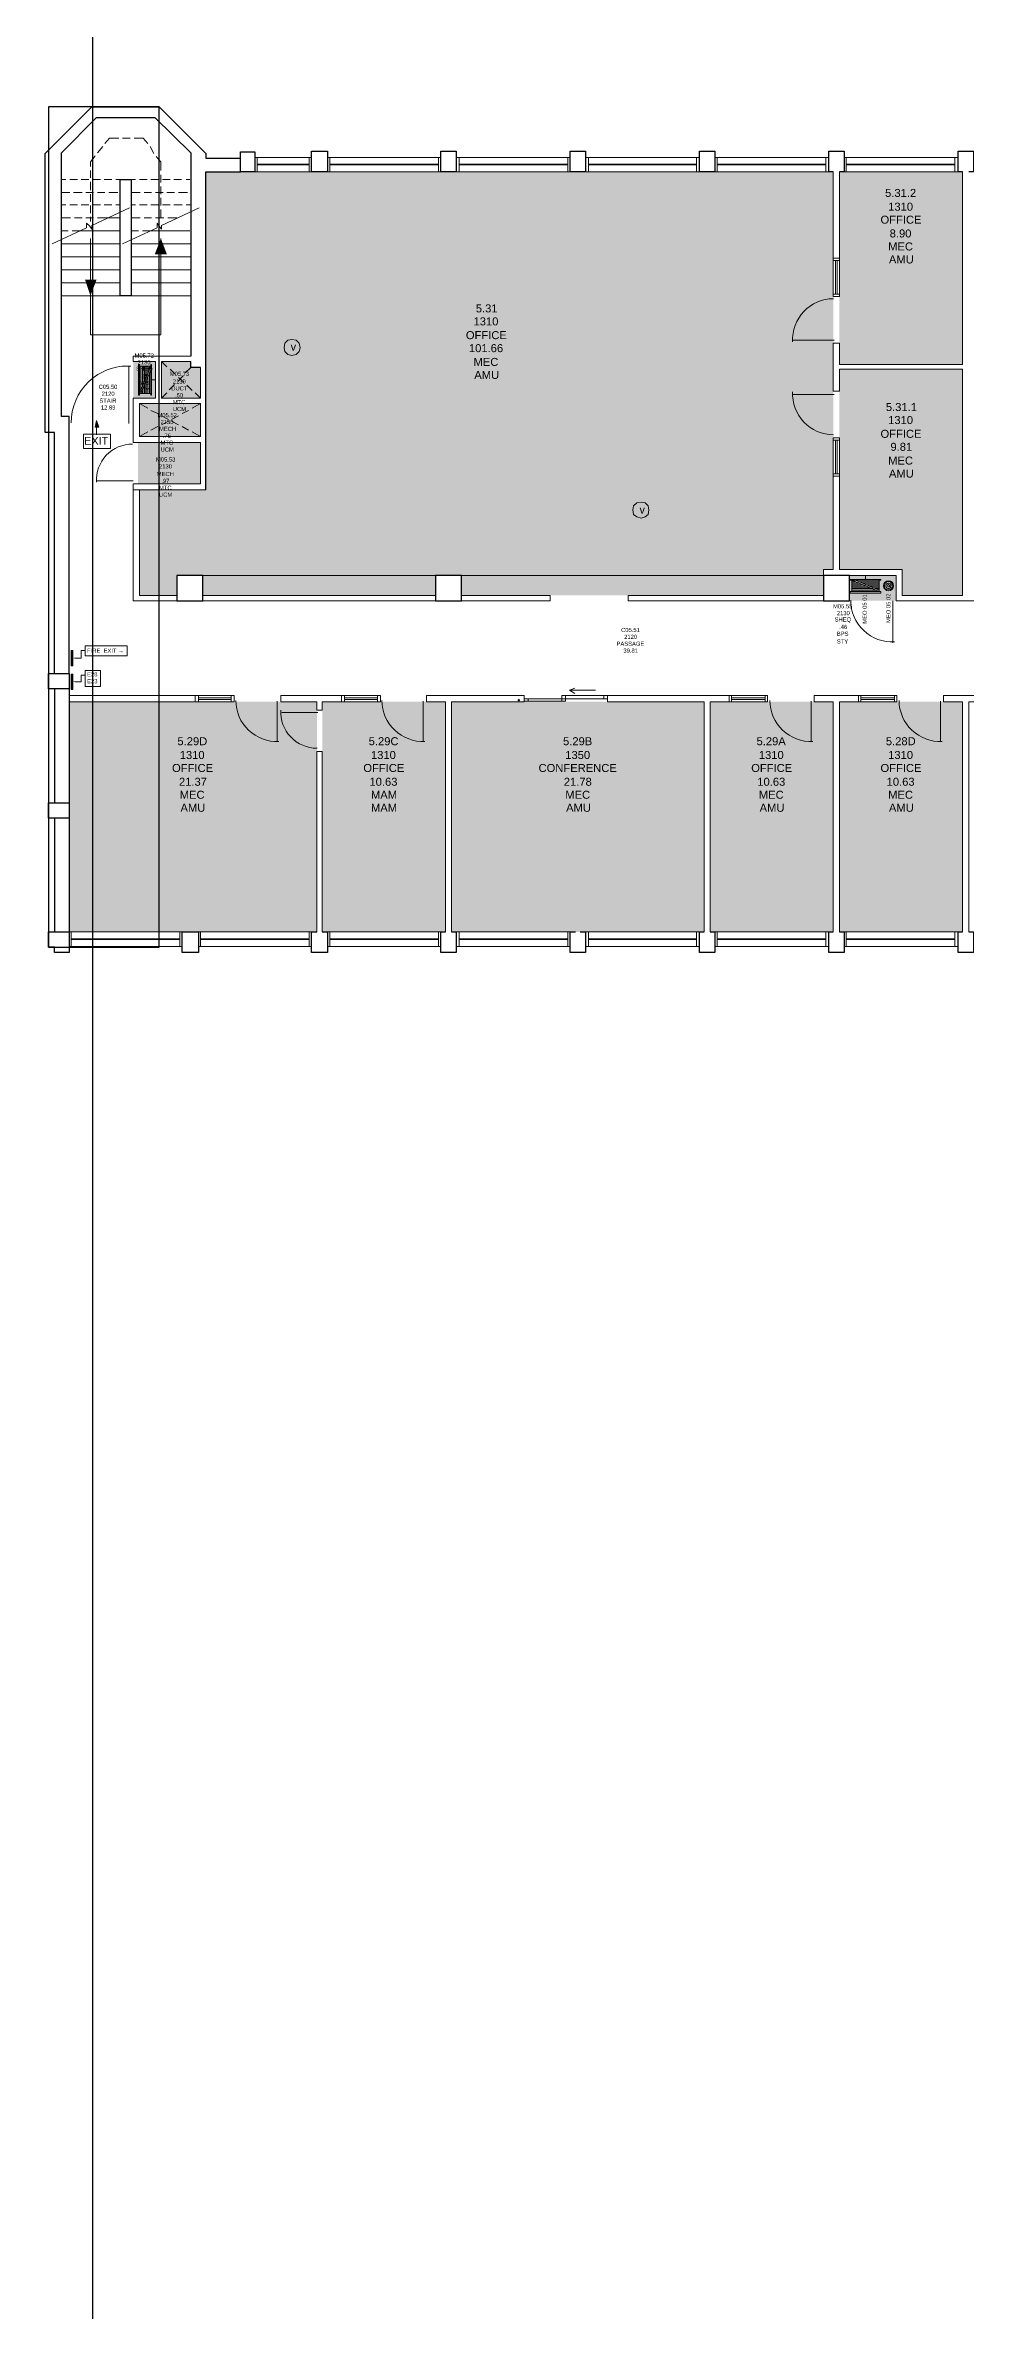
# Model space of a CAD drawing. Header units: millimetres. Extents: x -59 to 47, y 152 to 919.
# Drawn here: x -43.67 to -25.63, y 423.31 to 467.74 of the extents above; entities that cross this region are included whole.
import ezdxf

# ---------------------------------------------------------------- set-up
doc = ezdxf.new("R2010")
doc.units = ezdxf.units.MM
doc.layers.add('PDF_014405$_ps_FIRE_ACCESS', color=7, linetype='Continuous', true_color=0x37dd00)
doc.layers.add('PDF_014405$HL-TMP', color=7, linetype='Continuous', true_color=0xe6db59)
for name, color, linetype in [('PDF_014405$BL', 7, 'Continuous'), ('PDF_014405$DR', 7, 'Continuous'), ('PDF_014405$FI', 7, 'Continuous'), ('PDF_014405$FI-DSG', 7, 'Continuous'), ('PDF_014405$PL-STAIR', 7, 'Continuous'), ('PDF_014405$REG-EGRESS', 7, 'Continuous'), ('PDF_014405$WA', 7, 'Continuous'), ('PDF_014405$WA-COL', 7, 'Continuous'), ('PDF_014405$WA-EXT', 7, 'Continuous'), ('PDF_014405$WN', 7, 'Continuous'), ('PDF_Text', 7, 'Continuous')]:
    doc.layers.add(name, color=color, linetype=linetype)
doc.styles.add('PDF ArialMT', font='arial.ttf')

msp = doc.modelspace()

# ---------------------------------------------------------------- hatches: boundary and pattern name
at = {"layer": 'PDF_014405$WA', "transparency": 33554559}
msp.add_hatch(color=256, dxfattribs=at).paths.add_polyline_path([(-34.385, 454.927), (-34.399, 454.912), (-34.414, 454.897), (-34.399, 454.882), (-34.385, 454.867), (-34.37, 454.882), (-34.355, 454.897), (-34.37, 454.912)])

# ---------------------------------------------------------------- linework, layer by layer
msp.add_line((-42.736, 397.564), (-42.736, 918.763))
msp.add_lwpolyline([(-41.434, 466.536), (-43.609, 466.536), (-43.609, 450.052), (-41.434, 450.052)], close=True)
at = {"layer": 'PDF_014405$_ps_FIRE_ACCESS', "lineweight": 0}
for points in [[(-38.839, 461.661), (-38.749, 461.676), (-38.689, 461.736), (-38.674, 461.811), (-38.689, 461.901), (-38.749, 461.961), (-38.839, 461.976), (-38.914, 461.961), (-38.974, 461.901), (-38.989, 461.811), (-38.974, 461.736), (-38.914, 461.676)], [(-31.985, 458.467), (-31.91, 458.497), (-31.85, 458.542), (-31.835, 458.632), (-31.85, 458.707), (-31.91, 458.767), (-31.985, 458.782), (-32.075, 458.767), (-32.135, 458.707), (-32.15, 458.632), (-32.135, 458.542), (-32.075, 458.497)]]:
    msp.add_lwpolyline(points, close=True, dxfattribs=at)
at = {"layer": 'PDF_014405$BL', "lineweight": 9}
for points in [[(-38.449, 465.546), (-39.559, 465.546)], [(-39.559, 465.261), (-38.449, 465.261)], [(-35.914, 465.546), (-38.134, 465.546)], [(-38.134, 465.261), (-35.914, 465.261)], [(-33.38, 465.546), (-35.614, 465.546)], [(-35.614, 465.261), (-33.38, 465.261)], [(-30.845, 465.546), (-33.08, 465.546)], [(-33.08, 465.261), (-30.845, 465.261)], [(-28.31, 465.546), (-30.545, 465.546)], [(-30.545, 465.261), (-28.31, 465.261)], [(-25.775, 465.546), (-28.01, 465.546)], [(-28.01, 465.261), (-25.775, 465.261)], [(-43.309, 464.361), (-43.354, 464.361)], [(-28.22, 463.566), (-28.22, 462.816)], [(-28.1, 462.816), (-28.1, 463.566)], [(-41.284, 461.437), (-41.389, 461.541)], [(-41.119, 461.287), (-41.224, 461.392)], [(-40.969, 461.257), (-41.074, 461.152)], [(-40.819, 461.422), (-40.924, 461.317)], [(-41.284, 460.927), (-41.389, 460.822)], [(-41.134, 461.092), (-41.239, 460.987)], [(-40.954, 461.137), (-41.059, 461.227)], [(-40.789, 460.972), (-40.894, 461.077)], [(-40.624, 460.822), (-40.729, 460.927)], [(-41.659, 460.627), (-41.824, 460.717)], [(-41.464, 460.522), (-41.599, 460.582)], [(-41.254, 460.402), (-41.389, 460.477)], [(-41.389, 460.297), (-41.254, 460.372)], [(-41.194, 460.402), (-41.059, 460.477)], [(-41.059, 460.297), (-41.194, 460.372)], [(-40.984, 460.522), (-40.864, 460.582)], [(-40.789, 460.627), (-40.624, 460.717)], [(-41.824, 460.072), (-41.659, 460.162)], [(-41.599, 460.192), (-41.464, 460.267)], [(-40.864, 460.192), (-40.984, 460.267)], [(-40.624, 460.072), (-40.789, 460.162)], [(-28.22, 459.292), (-28.22, 460.042)], [(-28.1, 460.042), (-28.1, 459.292)], [(-41.089, 456.847), (-41.944, 456.847), (-41.944, 459.022)], [(-41.089, 456.952), (-41.824, 456.952), (-41.824, 459.022)], [(-36.019, 456.952), (-40.579, 456.952)], [(-36.019, 456.847), (-40.579, 456.847)], [(-35.509, 456.952), (-33.77, 456.952), (-33.77, 456.847), (-35.509, 456.847)], [(-28.415, 456.952), (-32.24, 456.952), (-32.24, 456.847), (-28.415, 456.847)], [(-39.964, 454.987), (-40.729, 454.987)], [(-40.729, 454.867), (-39.964, 454.867)], [(-37.099, 454.987), (-37.864, 454.987)], [(-37.864, 454.867), (-37.099, 454.867)], [(-29.51, 454.987), (-30.26, 454.987)], [(-30.26, 454.867), (-29.51, 454.867)], [(-26.975, 454.987), (-27.725, 454.987)], [(-27.725, 454.867), (-26.975, 454.867)], [(-40.984, 450.352), (-43.204, 450.352)], [(-38.449, 450.352), (-40.669, 450.352)], [(-35.914, 450.352), (-38.134, 450.352)], [(-33.38, 450.352), (-35.614, 450.352)], [(-30.845, 450.352), (-33.08, 450.352)], [(-28.31, 450.352), (-30.545, 450.352)], [(-25.775, 450.352), (-28.01, 450.352)], [(-43.204, 450.067), (-40.984, 450.067)], [(-40.669, 450.067), (-38.449, 450.067)], [(-38.134, 450.067), (-35.914, 450.067)], [(-35.614, 450.067), (-33.38, 450.067)], [(-33.08, 450.067), (-30.845, 450.067)], [(-30.545, 450.067), (-28.31, 450.067)], [(-28.01, 450.067), (-25.775, 450.067)]]:
    msp.add_lwpolyline(points, dxfattribs=at)
at = {"layer": 'PDF_014405$DR', "lineweight": 0}
for points in [[(-28.205, 461.961), (-29.015, 461.961), (-28.205, 461.961)], [(-42.034, 460.327), (-42.034, 461.452), (-42.034, 460.327)], [(-28.205, 460.897), (-29.015, 460.897), (-28.205, 460.897)], [(-41.944, 459.202), (-42.664, 459.202), (-41.944, 459.202)], [(-27.05, 456.847), (-27.05, 456.022), (-27.05, 456.847)], [(-33.395, 455.092), (-33.29, 455.137)], [(-33.29, 455.032), (-33.395, 455.092), (-32.885, 455.092)], [(-39.124, 454.882), (-39.124, 454.087), (-39.124, 454.882)], [(-38.329, 454.657), (-39.034, 454.657), (-38.329, 454.657)], [(-36.259, 454.882), (-36.259, 454.087), (-36.259, 454.882)], [(-33.545, 454.927), (-34.205, 454.927)], [(-34.205, 454.882), (-33.545, 454.882)], [(-33.47, 454.987), (-32.72, 454.987)], [(-32.72, 454.927), (-33.47, 454.927)], [(-28.655, 454.882), (-28.655, 454.087), (-28.655, 454.882)], [(-26.12, 454.882), (-26.12, 454.087), (-26.12, 454.882)]]:
    msp.add_lwpolyline(points, dxfattribs=at)
for points in [[(-34.28, 454.882), (-34.205, 454.882), (-34.205, 454.927), (-34.28, 454.927)], [(-33.545, 454.927), (-33.47, 454.927), (-33.47, 454.987), (-33.545, 454.987)], [(-33.545, 454.882), (-33.47, 454.882), (-33.47, 454.927), (-33.545, 454.927)], [(-32.72, 454.927), (-32.645, 454.927), (-32.645, 454.987), (-32.72, 454.987)]]:
    msp.add_lwpolyline(points, close=True, dxfattribs=at)
for centre, radius, start, end in [((-28.217, 461.971), 0.802, 90, 182.9553), ((-42.047, 460.336), 1.117, 87.0447, 180), ((-28.217, 460.906), 0.802, 177.0447, 270), ((-41.957, 459.211), 0.712, 90, 182.9553), ((-27.062, 456.857), 0.817, 180, 272.9553), ((-39.132, 454.89), 0.802, 180.0005, 272.9551), ((-38.342, 454.667), 0.712, 177.0447, 270), ((-36.267, 454.89), 0.802, 180.0005, 272.9551), ((-28.662, 454.89), 0.802, 179.9998, 272.9551), ((-26.128, 454.89), 0.802, 179.9998, 272.9551)]:
    msp.add_arc(centre, radius, start, end, dxfattribs=at)
at = {"layer": 'PDF_014405$FI', "lineweight": 9}
for points in [[(-41.839, 461.481), (-41.824, 461.481), (-41.824, 460.882), (-41.839, 460.882)], [(-41.584, 461.481), (-41.584, 460.882), (-41.599, 460.882), (-41.599, 460.912), (-41.599, 461.452), (-41.599, 461.481)], [(-27.89, 457.267), (-27.29, 457.267), (-27.29, 457.252), (-27.32, 457.252), (-27.86, 457.252), (-27.89, 457.252)], [(-27.89, 456.997), (-27.89, 457.027), (-27.29, 457.027), (-27.29, 456.997)], [(-27.05, 457.102), (-27.125, 457.132), (-27.05, 457.162)]]:
    msp.add_lwpolyline(points, close=True, dxfattribs=at)
for points in [[(-41.599, 460.912), (-41.824, 460.912), (-41.824, 461.452), (-41.599, 461.452), (-41.824, 460.912)], [(-41.794, 461.452), (-41.794, 460.972)], [(-41.599, 461.377), (-41.794, 460.912)], [(-41.764, 461.047), (-41.764, 461.452)], [(-41.734, 461.452), (-41.734, 461.107)], [(-41.719, 461.182), (-41.719, 461.452)], [(-41.689, 461.452), (-41.689, 461.257)], [(-41.659, 461.317), (-41.659, 461.452)], [(-41.659, 460.912), (-41.659, 461.242)], [(-41.629, 461.452), (-41.629, 461.392)], [(-41.629, 461.317), (-41.629, 460.912)], [(-41.764, 460.912), (-41.764, 460.972)], [(-41.734, 461.047), (-41.734, 460.912)], [(-41.719, 460.912), (-41.719, 461.107)], [(-41.689, 461.182), (-41.689, 460.912)], [(-41.584, 461.182), (-41.509, 461.182)], [(-27.32, 457.252), (-27.32, 457.027), (-27.86, 457.027), (-27.86, 457.252), (-27.32, 457.027)], [(-27.785, 457.252), (-27.32, 457.057)], [(-27.59, 457.267), (-27.59, 457.342)], [(-27.86, 457.222), (-27.8, 457.222)], [(-27.725, 457.192), (-27.86, 457.192)], [(-27.86, 457.162), (-27.665, 457.162)], [(-27.59, 457.132), (-27.86, 457.132)], [(-27.86, 457.102), (-27.53, 457.102)], [(-27.455, 457.087), (-27.86, 457.087)], [(-27.86, 457.057), (-27.38, 457.057)], [(-27.725, 457.222), (-27.32, 457.222)], [(-27.32, 457.192), (-27.65, 457.192)], [(-27.59, 457.162), (-27.32, 457.162)], [(-27.32, 457.132), (-27.515, 457.132)], [(-27.455, 457.102), (-27.32, 457.102)], [(-27.32, 457.087), (-27.38, 457.087)]]:
    msp.add_lwpolyline(points, dxfattribs=at)
for radius in [0.0975, 0.0825]:
    msp.add_circle((-27.137, 457.142), radius, dxfattribs=at)
for radius, start, end in [(0.0525, 22.7692, 337.2308), (0.0225, 22.7697, 337.2303)]:
    msp.add_arc((-27.137, 457.142), radius, start, end, dxfattribs=at)
at = {"layer": 'PDF_014405$FI-DSG', "lineweight": 9}
for points in [[(-42.889, 455.962), (-42.064, 455.962), (-42.064, 455.767), (-42.889, 455.767)], [(-43.159, 455.872), (-43.159, 455.572), (-43.129, 455.572), (-43.129, 455.872)], [(-42.889, 455.482), (-42.589, 455.482), (-42.589, 455.167), (-42.889, 455.167)], [(-43.159, 455.407), (-43.159, 455.107), (-43.129, 455.107), (-43.129, 455.407)]]:
    msp.add_lwpolyline(points, close=True, dxfattribs=at)
for points in [[(-43.084, 455.722), (-42.964, 455.722), (-42.964, 455.872), (-42.889, 455.872)], [(-43.084, 455.257), (-42.964, 455.257), (-42.964, 455.392), (-42.889, 455.392)]]:
    msp.add_lwpolyline(points, dxfattribs=at)
at = {"layer": 'PDF_014405$FI-DSG', "transparency": 33554559}
for points in [[(-43.129, 455.872), (-43.159, 455.872), (-43.129, 455.572)], [(-43.159, 455.872), (-43.129, 455.572), (-43.159, 455.572)], [(-43.084, 455.722), (-43.129, 455.722), (-43.084, 455.737)], [(-43.129, 455.407), (-43.159, 455.407), (-43.129, 455.107)], [(-43.159, 455.407), (-43.129, 455.107), (-43.159, 455.107)], [(-43.084, 455.257), (-43.129, 455.257), (-43.084, 455.272)]]:
    msp.add_solid(points, dxfattribs=at)
at = {"layer": 'PDF_014405$HL-TMP', "color": 202, "lineweight": 0, "true_color": 0xab0bc1}
for points in [[(-36.019, 457.342), (-41.089, 457.342), (-36.019, 457.342)], [(-36.019, 457.342), (-40.609, 457.342), (-36.019, 457.342)], [(-28.415, 457.342), (-36.019, 457.342), (-28.415, 457.342)]]:
    msp.add_lwpolyline(points, dxfattribs=at)
at = {"layer": 'PDF_014405$HL-TMP', "color": 202, "true_color": 0xab0bc1, "transparency": 33554559}
for points in [[(-28.22, 465.261), (-40.519, 465.261), (-28.22, 459.022)], [(-40.519, 465.261), (-28.22, 459.022), (-40.519, 459.022)], [(-25.685, 465.261), (-28.1, 465.261), (-25.685, 461.481)], [(-28.1, 465.261), (-25.685, 461.481), (-28.1, 461.481)], [(-25.685, 461.392), (-28.1, 461.392), (-25.685, 460.957)], [(-28.1, 461.392), (-25.685, 460.957), (-28.1, 460.957)], [(-25.685, 460.957), (-28.1, 460.957), (-25.685, 460.042)], [(-28.1, 460.957), (-25.685, 460.042), (-28.1, 460.042)], [(-25.685, 460.042), (-28.1, 460.042), (-25.685, 457.462)], [(-28.1, 460.042), (-25.685, 457.462), (-28.1, 457.462)], [(-28.22, 459.022), (-40.519, 459.022), (-41.824, 459.022)], [(-28.22, 459.022), (-41.824, 459.022), (-28.22, 457.462)], [(-41.824, 459.022), (-28.22, 457.462), (-41.824, 457.462)], [(-40.519, 459.022), (-28.22, 459.022), (-28.22, 459.022)], [(-28.415, 457.462), (-41.824, 457.462), (-28.415, 457.342)], [(-41.824, 457.462), (-28.415, 457.342), (-41.824, 457.342)], [(-41.824, 457.342), (-36.019, 457.342), (-36.019, 457.342)], [(-36.019, 457.342), (-36.019, 457.342), (-41.824, 457.342)], [(-41.824, 457.342), (-41.089, 457.342), (-41.089, 457.342)], [(-41.089, 457.342), (-41.089, 457.342), (-41.824, 457.342)], [(-41.089, 457.342), (-41.824, 457.342), (-41.089, 456.952)], [(-41.824, 457.342), (-41.089, 456.952), (-41.824, 456.952)], [(-41.089, 457.342), (-36.019, 457.342), (-40.609, 457.342)], [(-40.609, 457.342), (-36.019, 457.342), (-40.579, 457.342)], [(-36.019, 457.342), (-40.579, 457.342), (-36.019, 456.952)], [(-40.579, 457.342), (-36.019, 456.952), (-40.579, 456.952)], [(-36.019, 457.342), (-28.415, 457.342), (-35.509, 457.342)], [(-28.415, 456.952), (-35.509, 456.952), (-35.509, 457.342)], [(-35.509, 457.342), (-28.415, 457.342), (-28.415, 456.952)], [(-25.685, 457.462), (-26.87, 457.462), (-25.685, 456.952)], [(-26.87, 457.462), (-25.685, 456.952), (-26.87, 456.952)], [(-28.415, 456.952), (-28.415, 456.952), (-35.509, 456.952)], [(-38.344, 454.867), (-43.204, 454.867), (-38.344, 450.352)], [(-43.204, 454.867), (-38.344, 450.352), (-43.204, 450.352)], [(-30.755, 454.867), (-35.704, 454.867), (-30.755, 450.352)], [(-35.704, 454.867), (-30.755, 450.352), (-35.704, 450.352)], [(-28.22, 454.867), (-30.635, 454.867), (-28.22, 450.352)], [(-30.635, 454.867), (-28.22, 450.352), (-30.635, 450.352)], [(-25.685, 454.867), (-28.1, 454.867), (-25.685, 450.352)], [(-28.1, 454.867), (-25.685, 450.352), (-28.1, 450.352)]]:
    msp.add_solid(points, dxfattribs=at)
at = {"layer": 'PDF_014405$HL-TMP', "color": 73, "true_color": 0x99cc66, "transparency": 33554559}
for points in [[(-41.944, 461.541), (-41.509, 461.541), (-41.509, 461.541)], [(-41.509, 460.822), (-41.944, 460.822), (-41.944, 461.541)], [(-41.944, 461.541), (-41.509, 461.541), (-41.509, 460.822)], [(-41.509, 460.822), (-41.509, 460.822), (-41.944, 460.822)], [(-26.99, 457.342), (-27.905, 457.342), (-27.905, 457.342)], [(-26.99, 457.342), (-27.905, 457.342), (-26.99, 456.847)], [(-27.905, 457.342), (-26.99, 456.847), (-27.905, 456.847)]]:
    msp.add_solid(points, dxfattribs=at)
at = {"layer": 'PDF_014405$HL-TMP', "color": 191, "true_color": 0xbb77ff, "transparency": 33554559}
for points in [[(-40.819, 461.541), (-41.389, 461.541), (-41.389, 461.541)], [(-40.819, 461.541), (-41.389, 461.541), (-40.819, 461.422)], [(-41.389, 461.541), (-40.819, 461.422), (-41.389, 461.422)], [(-40.624, 461.422), (-40.624, 461.422), (-41.389, 461.422)], [(-40.624, 461.422), (-41.389, 461.422), (-40.819, 461.422)], [(-40.624, 460.822), (-41.389, 460.822), (-41.389, 461.422)], [(-41.389, 461.422), (-40.624, 461.422), (-40.624, 460.822)], [(-40.624, 460.822), (-40.624, 460.822), (-41.389, 460.822)], [(-41.824, 460.717), (-40.624, 460.717), (-40.624, 460.717)], [(-40.624, 460.072), (-41.824, 460.072), (-41.824, 460.717)], [(-41.824, 460.717), (-40.624, 460.717), (-40.624, 460.072)], [(-41.854, 459.952), (-40.624, 459.952), (-40.624, 459.952)], [(-40.624, 459.142), (-41.854, 459.142), (-41.854, 459.952)], [(-41.854, 459.952), (-40.624, 459.952), (-40.624, 459.142)], [(-40.624, 460.072), (-40.624, 460.072), (-41.824, 460.072)], [(-40.624, 459.142), (-40.624, 459.142), (-41.854, 459.142)]]:
    msp.add_solid(points, dxfattribs=at)
at = {"layer": 'PDF_014405$HL-TMP', "color": 6, "transparency": 33554559}
for points in [[(-35.824, 454.867), (-38.239, 454.867), (-35.824, 450.352)], [(-38.239, 454.867), (-35.824, 450.352), (-38.239, 450.352)]]:
    msp.add_solid(points, dxfattribs=at)
at = {"layer": 'PDF_014405$PL-STAIR', "lineweight": 9}
for points in [[(-42.649, 465.636), (-42.544, 465.756)], [(-42.499, 465.816), (-42.409, 465.921), (-42.229, 465.921)], [(-42.154, 465.921), (-42.004, 465.921)], [(-41.929, 465.921), (-41.749, 465.921), (-41.659, 465.816)], [(-41.614, 465.756), (-41.539, 465.621)], [(-42.784, 465.366), (-42.784, 465.456), (-42.694, 465.576)], [(-42.784, 465.141), (-42.784, 465.291)], [(-41.494, 465.561), (-41.404, 465.456), (-41.404, 465.291)], [(-43.264, 465.111), (-43.354, 465.111)], [(-43.189, 464.856), (-43.354, 464.856)], [(-43.039, 465.111), (-43.189, 465.111)], [(-42.949, 464.856), (-43.114, 464.856)], [(-42.814, 465.111), (-42.964, 465.111)], [(-42.724, 464.856), (-42.874, 464.856)], [(-42.784, 464.901), (-42.784, 465.066)], [(-42.784, 464.676), (-42.784, 464.826)], [(-42.589, 465.111), (-42.739, 465.111)], [(-42.499, 464.856), (-42.649, 464.856)], [(-42.364, 465.111), (-42.514, 465.111)], [(-42.244, 464.856), (-42.424, 464.856)], [(-42.199, 465.111), (-42.289, 465.111)], [(-41.989, 465.111), (-41.899, 465.111)], [(-41.989, 464.856), (-41.809, 464.856)], [(-41.824, 465.111), (-41.674, 465.111)], [(-41.734, 464.856), (-41.584, 464.856)], [(-41.599, 465.111), (-41.449, 465.111)], [(-41.509, 464.856), (-41.359, 464.856)], [(-41.404, 465.201), (-41.404, 465.051)], [(-41.404, 464.976), (-41.404, 464.826)], [(-41.374, 465.111), (-41.224, 465.111)], [(-41.284, 464.856), (-41.134, 464.856)], [(-41.149, 465.111), (-40.999, 465.111)], [(-41.059, 464.856), (-40.879, 464.856)], [(-40.909, 465.111), (-40.834, 465.111)], [(-43.534, 463.851), (-42.859, 464.166), (-42.859, 464.256), (-42.799, 464.196), (-42.754, 464.136), (-42.754, 464.211), (-42.019, 464.556)], [(-43.264, 464.616), (-43.354, 464.616)], [(-43.174, 464.361), (-43.354, 464.361)], [(-43.039, 464.616), (-43.189, 464.616)], [(-42.949, 464.361), (-43.099, 464.361)], [(-42.814, 464.616), (-42.964, 464.616)], [(-42.724, 464.361), (-42.874, 464.361)], [(-42.784, 464.451), (-42.784, 464.601)], [(-42.784, 464.286), (-42.784, 464.376)], [(-42.589, 464.616), (-42.739, 464.616)], [(-42.199, 464.361), (-42.454, 464.361), (-42.649, 464.361)], [(-42.364, 464.616), (-42.514, 464.616)], [(-42.199, 464.616), (-42.289, 464.616)], [(-42.154, 463.851), (-41.479, 464.166), (-41.479, 464.256), (-41.434, 464.196), (-41.389, 464.136), (-41.389, 464.211), (-40.654, 464.556)], [(-41.989, 464.616), (-41.899, 464.616)], [(-41.989, 464.361), (-41.809, 464.361)], [(-41.824, 464.616), (-41.674, 464.616)], [(-41.734, 464.361), (-41.584, 464.361)], [(-41.599, 464.616), (-41.449, 464.616)], [(-41.509, 464.361), (-41.344, 464.361)], [(-41.404, 464.751), (-41.404, 464.601)], [(-41.404, 464.526), (-41.404, 464.361)], [(-41.374, 464.616), (-41.224, 464.616)], [(-41.269, 464.361), (-41.089, 464.361)], [(-41.149, 464.616), (-40.984, 464.616)], [(-40.909, 464.616), (-40.819, 464.616)], [(-43.219, 464.106), (-43.354, 464.106)], [(-42.199, 464.106), (-42.994, 464.106), (-43.144, 464.106)], [(-41.404, 463.956), (-41.404, 462.831), (-41.404, 462.066), (-42.784, 462.066), (-42.784, 462.831), (-42.784, 463.956)], [(-41.839, 464.106), (-41.989, 464.106)], [(-41.764, 464.106), (-41.629, 464.106), (-40.834, 464.106)], [(-42.199, 463.851), (-43.354, 463.851)], [(-42.199, 463.596), (-43.354, 463.596)], [(-41.989, 463.851), (-40.819, 463.851)], [(-41.989, 463.596), (-40.819, 463.596)], [(-42.199, 463.341), (-43.354, 463.341)], [(-42.199, 463.086), (-43.354, 463.086)], [(-41.989, 463.341), (-40.819, 463.341)], [(-41.989, 463.086), (-40.819, 463.086)], [(-42.199, 462.831), (-43.354, 462.831)], [(-41.989, 462.831), (-40.819, 462.831)]]:
    msp.add_lwpolyline(points, dxfattribs=at)
at = {"layer": 'PDF_014405$PL-STAIR', "transparency": 33554559}
for points in [[(-41.284, 463.641), (-41.404, 463.956), (-41.524, 463.641)], [(-42.889, 463.146), (-42.784, 462.831), (-42.664, 463.146)]]:
    msp.add_solid(points, dxfattribs=at)
at = {"layer": 'PDF_014405$REG-EGRESS', "lineweight": 18}
for points in [[(-42.619, 460.252), (-42.664, 460.387), (-42.694, 460.252)], [(-42.919, 460.117), (-42.394, 460.117), (-42.394, 459.832), (-42.919, 459.832)]]:
    msp.add_lwpolyline(points, close=True, dxfattribs=at)
msp.add_lwpolyline([(-42.664, 460.252), (-42.664, 460.102)], dxfattribs=at)
at = {"layer": 'PDF_014405$REG-EGRESS', "transparency": 33554559}
msp.add_solid([(-42.694, 460.252), (-42.619, 460.252), (-42.664, 460.387)], dxfattribs=at)
at = {"layer": 'PDF_014405$WA', "lineweight": 20}
for points in [[(-25.685, 465.261), (-25.685, 461.481), (-28.1, 461.481), (-28.1, 461.901), (-28.22, 461.901), (-28.22, 460.957), (-28.1, 460.957), (-28.1, 461.392), (-25.685, 461.392), (-25.685, 456.952), (-26.87, 456.952), (-26.87, 457.462), (-28.1, 457.462), (-28.1, 459.292), (-28.22, 459.292), (-28.22, 457.462), (-28.415, 457.462), (-28.415, 457.342)], [(-28.1, 465.261), (-28.1, 463.566), (-28.22, 463.566), (-28.22, 465.261)], [(-40.819, 461.646), (-41.944, 461.646), (-41.944, 461.541), (-41.509, 461.541), (-41.509, 460.822), (-41.944, 460.822), (-41.944, 459.952), (-40.624, 459.952), (-40.624, 459.142), (-41.944, 459.142), (-41.944, 459.022), (-40.519, 459.022)], [(-40.819, 461.541), (-41.389, 461.541), (-41.389, 460.822), (-40.624, 460.822), (-40.624, 461.422)], [(-27.905, 457.342), (-26.99, 457.342), (-26.99, 456.847), (-23.045, 456.847)], [(-43.204, 454.987), (-40.729, 454.987), (-40.729, 454.867)], [(-40.744, 454.867), (-43.204, 454.867)], [(-35.824, 450.352), (-35.824, 454.867), (-36.199, 454.867), (-36.199, 454.987), (-34.28, 454.987), (-34.28, 454.867), (-35.704, 454.867), (-35.704, 450.352)], [(-30.755, 450.352), (-30.755, 454.867), (-32.645, 454.867), (-32.645, 454.987), (-30.26, 454.987), (-30.26, 454.867), (-30.635, 454.867), (-30.635, 450.352)], [(-28.22, 450.352), (-28.22, 454.867), (-28.595, 454.867), (-28.595, 454.987), (-27.725, 454.987), (-27.725, 454.867), (-28.1, 454.867), (-28.1, 450.352)], [(-25.685, 450.352), (-25.685, 454.867), (-26.06, 454.867), (-26.06, 454.987), (-25.19, 454.987), (-25.19, 454.867), (-25.565, 454.867), (-25.565, 450.352)], [(-38.344, 450.352), (-38.344, 453.892), (-38.239, 453.892), (-38.239, 450.352)]]:
    msp.add_lwpolyline(points, dxfattribs=at)
for points in [[(-40.624, 460.717), (-40.624, 460.072), (-41.824, 460.072), (-41.824, 460.717)], [(-38.239, 454.702), (-38.344, 454.702), (-38.344, 454.867), (-39.049, 454.867), (-39.049, 454.987), (-37.864, 454.987), (-37.864, 454.867), (-38.239, 454.867)]]:
    msp.add_lwpolyline(points, close=True, dxfattribs=at)
at = {"layer": 'PDF_014405$WA-COL', "lineweight": 25}
for points in [[(-39.844, 465.261), (-39.844, 465.651), (-39.559, 465.651), (-39.559, 465.261)], [(-38.449, 465.666), (-38.134, 465.666), (-38.134, 465.261), (-38.449, 465.261)], [(-35.914, 465.666), (-35.614, 465.666), (-35.614, 465.261), (-35.914, 465.261)], [(-33.38, 465.666), (-33.08, 465.666), (-33.08, 465.261), (-33.38, 465.261)], [(-30.845, 465.666), (-30.545, 465.666), (-30.545, 465.261), (-30.845, 465.261)], [(-41.089, 456.847), (-40.579, 456.847), (-40.579, 457.342), (-41.089, 457.342)], [(-36.019, 456.847), (-35.509, 456.847), (-35.509, 457.342), (-36.019, 457.342)], [(-28.415, 456.847), (-27.905, 456.847), (-27.905, 457.342), (-28.415, 457.342)], [(-43.609, 455.122), (-43.609, 455.422), (-43.204, 455.422), (-43.204, 455.122)], [(-43.609, 452.587), (-43.609, 452.887), (-43.204, 452.887), (-43.204, 452.587)], [(-43.609, 450.352), (-43.204, 450.352), (-43.204, 449.948), (-43.489, 449.948), (-43.489, 450.052), (-43.609, 450.052)], [(-40.984, 450.352), (-40.669, 450.352), (-40.669, 449.948), (-40.984, 449.948)]]:
    msp.add_lwpolyline(points, close=True, dxfattribs=at)
for points in [[(-28.22, 465.261), (-28.31, 465.261), (-28.31, 465.666), (-28.01, 465.666), (-28.01, 465.261), (-28.1, 465.261)], [(-25.685, 465.261), (-25.775, 465.261), (-25.775, 465.666), (-25.475, 465.666), (-25.475, 465.261), (-25.565, 465.261)], [(-38.239, 450.352), (-38.134, 450.352), (-38.134, 449.948), (-38.449, 449.948), (-38.449, 450.352), (-38.344, 450.352)], [(-35.704, 450.352), (-35.614, 450.352), (-35.614, 449.948), (-35.914, 449.948), (-35.914, 450.352), (-35.824, 450.352)], [(-33.185, 450.352), (-33.08, 450.352), (-33.08, 449.948), (-33.38, 449.948), (-33.38, 450.352), (-33.275, 450.352)], [(-30.635, 450.352), (-30.545, 450.352), (-30.545, 449.948), (-30.845, 449.948), (-30.845, 450.352), (-30.755, 450.352)], [(-28.1, 450.352), (-28.01, 450.352), (-28.01, 449.948), (-28.31, 449.948), (-28.31, 450.352), (-28.22, 450.352)], [(-25.565, 450.352), (-25.475, 450.352), (-25.475, 449.948), (-25.775, 449.948), (-25.775, 450.352), (-25.685, 450.352)]]:
    msp.add_lwpolyline(points, dxfattribs=at)
at = {"layer": 'PDF_014405$WA-EXT', "lineweight": 25}
for points in [[(-43.489, 455.422), (-43.489, 460.147), (-43.669, 460.147), (-43.669, 465.621), (-42.754, 466.536), (-41.434, 466.536), (-40.519, 465.621), (-40.519, 465.531), (-39.844, 465.531)], [(-43.204, 455.422), (-43.204, 460.147), (-43.204, 460.462), (-43.354, 460.462), (-43.354, 465.636), (-42.664, 466.326), (-41.524, 466.326), (-40.819, 465.636), (-40.819, 461.646)], [(-40.519, 459.022), (-40.519, 465.261), (-39.844, 465.261)], [(-40.624, 461.422), (-40.819, 461.422), (-40.819, 461.541)], [(-43.489, 455.122), (-43.489, 452.887)], [(-43.204, 455.122), (-43.204, 452.887)], [(-43.489, 452.587), (-43.489, 450.352)], [(-43.204, 452.587), (-43.204, 450.352)]]:
    msp.add_lwpolyline(points, dxfattribs=at)
msp.add_lwpolyline([(-41.989, 462.831), (-42.199, 462.831), (-42.199, 464.481), (-42.199, 465.111), (-41.989, 465.111), (-41.989, 463.926)], close=True, dxfattribs=at)
at = {"layer": 'PDF_014405$WN', "lineweight": 0}
for points in [[(-39.559, 465.546), (-39.559, 465.261)], [(-39.514, 465.546), (-39.514, 465.261)], [(-39.514, 465.411), (-38.494, 465.411)], [(-39.514, 465.396), (-38.494, 465.396)], [(-38.494, 465.261), (-38.494, 465.546)], [(-38.449, 465.261), (-38.449, 465.546)], [(-38.134, 465.546), (-38.134, 465.261)], [(-38.089, 465.546), (-38.089, 465.261)], [(-38.089, 465.411), (-35.959, 465.411)], [(-38.089, 465.396), (-35.959, 465.396)], [(-35.959, 465.261), (-35.959, 465.546)], [(-35.914, 465.261), (-35.914, 465.546)], [(-35.614, 465.546), (-35.614, 465.261)], [(-35.554, 465.546), (-35.554, 465.261)], [(-35.554, 465.411), (-33.425, 465.411)], [(-35.554, 465.396), (-33.425, 465.396)], [(-33.425, 465.261), (-33.425, 465.546)], [(-33.38, 465.261), (-33.38, 465.546)], [(-33.08, 465.546), (-33.08, 465.261)], [(-33.02, 465.546), (-33.02, 465.261)], [(-33.02, 465.411), (-30.905, 465.411)], [(-33.02, 465.396), (-30.905, 465.396)], [(-30.905, 465.261), (-30.905, 465.546)], [(-30.845, 465.261), (-30.845, 465.546)], [(-30.545, 465.546), (-30.545, 465.261)], [(-30.5, 465.546), (-30.5, 465.261)], [(-30.5, 465.411), (-28.37, 465.411)], [(-30.5, 465.396), (-28.37, 465.396)], [(-28.37, 465.261), (-28.37, 465.546)], [(-28.31, 465.261), (-28.31, 465.546)], [(-28.01, 465.546), (-28.01, 465.261)], [(-27.965, 465.546), (-27.965, 465.261)], [(-27.965, 465.411), (-25.835, 465.411)], [(-27.965, 465.396), (-25.835, 465.396)], [(-25.835, 465.261), (-25.835, 465.546)], [(-25.775, 465.261), (-25.775, 465.546)], [(-28.1, 463.566), (-28.22, 463.566)], [(-28.1, 463.521), (-28.22, 463.521)], [(-28.175, 462.861), (-28.175, 463.521)], [(-28.145, 462.861), (-28.145, 463.521)], [(-28.22, 462.861), (-28.1, 462.861)], [(-28.22, 462.816), (-28.1, 462.816)], [(-28.22, 460.042), (-28.1, 460.042)], [(-28.22, 459.997), (-28.1, 459.997)], [(-28.175, 459.997), (-28.175, 459.337)], [(-28.145, 459.997), (-28.145, 459.337)], [(-28.1, 459.337), (-28.22, 459.337)], [(-28.1, 459.292), (-28.22, 459.292)], [(-40.729, 454.987), (-40.729, 454.867)], [(-40.669, 454.987), (-40.669, 454.867)], [(-40.024, 454.942), (-40.669, 454.942)], [(-40.024, 454.912), (-40.669, 454.912)], [(-40.024, 454.867), (-40.024, 454.987)], [(-39.964, 454.867), (-39.964, 454.987)], [(-37.864, 454.987), (-37.864, 454.867)], [(-37.804, 454.987), (-37.804, 454.867)], [(-37.159, 454.942), (-37.804, 454.942)], [(-37.159, 454.912), (-37.804, 454.912)], [(-37.159, 454.867), (-37.159, 454.987)], [(-37.099, 454.867), (-37.099, 454.987)], [(-30.26, 454.987), (-30.26, 454.867)], [(-30.215, 454.987), (-30.215, 454.867)], [(-29.555, 454.942), (-30.215, 454.942)], [(-29.555, 454.912), (-30.215, 454.912)], [(-29.555, 454.867), (-29.555, 454.987)], [(-29.51, 454.867), (-29.51, 454.987)], [(-27.725, 454.987), (-27.725, 454.867)], [(-27.68, 454.987), (-27.68, 454.867)], [(-27.02, 454.942), (-27.68, 454.942)], [(-27.02, 454.912), (-27.68, 454.912)], [(-27.02, 454.867), (-27.02, 454.987)], [(-26.975, 454.867), (-26.975, 454.987)], [(-43.204, 450.352), (-43.204, 450.067)], [(-43.159, 450.352), (-43.159, 450.067)], [(-43.159, 450.217), (-41.029, 450.217)], [(-43.159, 450.202), (-41.029, 450.202)], [(-41.029, 450.067), (-41.029, 450.352)], [(-40.984, 450.067), (-40.984, 450.352)], [(-40.669, 450.352), (-40.669, 450.067)], [(-40.624, 450.352), (-40.624, 450.067)], [(-40.624, 450.217), (-38.494, 450.217)], [(-40.624, 450.202), (-38.494, 450.202)], [(-38.494, 450.067), (-38.494, 450.352)], [(-38.449, 450.067), (-38.449, 450.352)], [(-38.134, 450.352), (-38.134, 450.067)], [(-38.089, 450.352), (-38.089, 450.067)], [(-38.089, 450.217), (-35.959, 450.217)], [(-38.089, 450.202), (-35.959, 450.202)], [(-35.959, 450.067), (-35.959, 450.352)], [(-35.914, 450.067), (-35.914, 450.352)], [(-35.614, 450.352), (-35.614, 450.067)], [(-35.554, 450.352), (-35.554, 450.067)], [(-35.554, 450.217), (-33.425, 450.217)], [(-35.554, 450.202), (-33.425, 450.202)], [(-33.425, 450.067), (-33.425, 450.352)], [(-33.38, 450.067), (-33.38, 450.352)], [(-33.08, 450.352), (-33.08, 450.067)], [(-33.02, 450.352), (-33.02, 450.067)], [(-33.02, 450.217), (-30.905, 450.217)], [(-33.02, 450.202), (-30.905, 450.202)], [(-30.905, 450.067), (-30.905, 450.352)], [(-30.845, 450.067), (-30.845, 450.352)], [(-30.545, 450.352), (-30.545, 450.067)], [(-30.5, 450.352), (-30.5, 450.067)], [(-30.5, 450.217), (-28.37, 450.217)], [(-30.5, 450.202), (-28.37, 450.202)], [(-28.37, 450.067), (-28.37, 450.352)], [(-28.31, 450.067), (-28.31, 450.352)], [(-28.01, 450.352), (-28.01, 450.067)], [(-27.965, 450.352), (-27.965, 450.067)], [(-27.965, 450.217), (-25.835, 450.217)], [(-27.965, 450.202), (-25.835, 450.202)], [(-25.835, 450.067), (-25.835, 450.352)], [(-25.775, 450.067), (-25.775, 450.352)]]:
    msp.add_lwpolyline(points, dxfattribs=at)

# ---------------------------------------------------------------- texts
at = {"layer": 'PDF_Text', "attachment_point": 4, "style": 'PDF ArialMT'}
for s, insert, char_height in [('5.31.2', (-27.205, 464.847), 0.1569), ('OFFICE', (-27.295, 464.322), 0.1569), ('1310', (-27.145, 464.577), 0.1569), ('8.90', (-27.115, 464.052), 0.1569), ('AMU', (-27.13, 463.542), 0.1569), ('MEC', (-27.145, 463.797), 0.1569), ('5.31', (-35.229, 462.582), 0.1569), ('OFFICE', (-35.424, 462.057), 0.1569), ('1310', (-35.274, 462.327), 0.1569), ('M05.72', (-41.919, 461.659), 0.0815), ('101.66', (-35.364, 461.802), 0.1569), ('SHEQ', (-41.889, 461.389), 0.0815), ('2130', (-41.859, 461.524), 0.0815), ('.30', (-41.814, 461.254), 0.0815), ('M05.73', (-41.229, 461.299), 0.0815), ('AMU', (-35.259, 461.277), 0.1569), ('MEC', (-35.274, 461.532), 0.1569), ('C05.50', (-42.624, 461.044), 0.0815), ('STAIR', (-42.609, 460.774), 0.0815), ('2120', (-42.564, 460.909), 0.0815), ('STY', (-41.844, 460.984), 0.0815), ('BPS', (-41.844, 461.119), 0.0815), ('DUCT', (-41.199, 461.014), 0.0815), ('2130', (-41.169, 461.149), 0.0815), ('.50', (-41.124, 460.879), 0.0815), ('12.89', (-42.579, 460.639), 0.0815), ('M05.52', (-41.469, 460.489), 0.0815), ('2130', (-41.409, 460.354), 0.0815), ('MTC', (-41.169, 460.744), 0.0815), ('UCM', (-41.169, 460.609), 0.0815), ('5.31.1', (-27.19, 460.647), 0.1569), ('1310', (-27.145, 460.392), 0.1569), ('EXIT', (-42.909, 459.985), 0.1528), ('MECH', (-41.439, 460.219), 0.0815), ('MTC', (-41.409, 459.949), 0.0815), ('.75', (-41.364, 460.084), 0.0815), ('OFFICE', (-27.295, 460.122), 0.1569), ('9.81', (-27.1, 459.867), 0.1569), ('M05.53', (-41.499, 459.619), 0.0815), ('2130', (-41.439, 459.484), 0.0815), ('UCM', (-41.409, 459.814), 0.0815), ('MEC', (-27.145, 459.597), 0.1569), ('MECH', (-41.484, 459.334), 0.0815), ('MTC', (-41.439, 459.064), 0.0815), ('.97', (-41.394, 459.199), 0.0815), ('AMU', (-27.13, 459.342), 0.1569), ('UCM', (-41.439, 458.929), 0.0815), ('M05.55', (-28.225, 456.74), 0.0815), ('SHEQ', (-28.195, 456.47), 0.0815), ('2130', (-28.15, 456.605), 0.0815), ('.46', (-28.105, 456.335), 0.0815), ('PASSAGE', (-32.47, 456.005), 0.0815), ('C05.51', (-32.38, 456.275), 0.0815), ('39.81', (-32.335, 455.87), 0.0815), ('2120', (-32.32, 456.14), 0.0815), ('STY', (-28.15, 456.05), 0.0815), ('BPS', (-28.15, 456.2), 0.0815), ('E28', (-42.849, 455.405), 0.0815), ('E23', (-42.849, 455.27), 0.0815), ('5.29D', (-41.079, 454.092), 0.1569), ('5.29C', (-37.329, 454.092), 0.1569), ('5.29B', (-33.519, 454.092), 0.1569), ('5.29A', (-29.725, 454.092), 0.1569), ('5.28D', (-27.19, 454.092), 0.1569), ('1310', (-41.034, 453.822), 0.1569), ('1310', (-37.284, 453.822), 0.1569), ('1350', (-33.475, 453.822), 0.1569), ('1310', (-29.68, 453.822), 0.1569), ('1310', (-27.145, 453.822), 0.1569), ('OFFICE', (-41.184, 453.567), 0.1569), ('21.37', (-41.049, 453.297), 0.1569), ('OFFICE', (-37.434, 453.567), 0.1569), ('10.63', (-37.314, 453.297), 0.1569), ('CONFERENCE', (-33.999, 453.567), 0.1569), ('21.78', (-33.504, 453.297), 0.1569), ('OFFICE', (-29.83, 453.567), 0.1569), ('10.63', (-29.71, 453.297), 0.1569), ('OFFICE', (-27.295, 453.567), 0.1569), ('10.63', (-27.175, 453.297), 0.1569), ('AMU', (-41.019, 452.787), 0.1569), ('MEC', (-41.034, 453.042), 0.1569), ('MAM', (-37.284, 453.042), 0.1569), ('MAM', (-37.284, 452.787), 0.1569), ('AMU', (-33.459, 452.787), 0.1569), ('MEC', (-33.475, 453.042), 0.1569), ('AMU', (-29.665, 452.787), 0.1569), ('MEC', (-29.68, 453.042), 0.1569), ('AMU', (-27.13, 452.787), 0.1569), ('MEC', (-27.145, 453.042), 0.1569)]:
    msp.add_mtext(s, dxfattribs=dict(at, insert=insert, char_height=char_height))
at = {"layer": 'PDF_Text', "color": 2, "char_height": 0.153, "attachment_point": 4, "style": 'PDF ArialMT'}
for insert in [(-38.859, 461.83), (-32.02, 458.635)]:
    msp.add_mtext('v', dxfattribs=dict(at, insert=insert))
at = {"layer": 'PDF_Text', "attachment_point": 4, "style": 'PDF ArialMT'}
for s, insert, char_height, rotation in [('MEO 05 01', (-27.605, 456.399), 0.0815, 90), ('MEO 05 02', (-27.14, 456.414), 0.0815, 90), ('FIRE  EXIT →', (-42.849, 455.87), 0.08151, 359.7568)]:
    msp.add_mtext(s, dxfattribs=dict(at, insert=insert, char_height=char_height, rotation=rotation))

doc.saveas('drawing.dxf')
